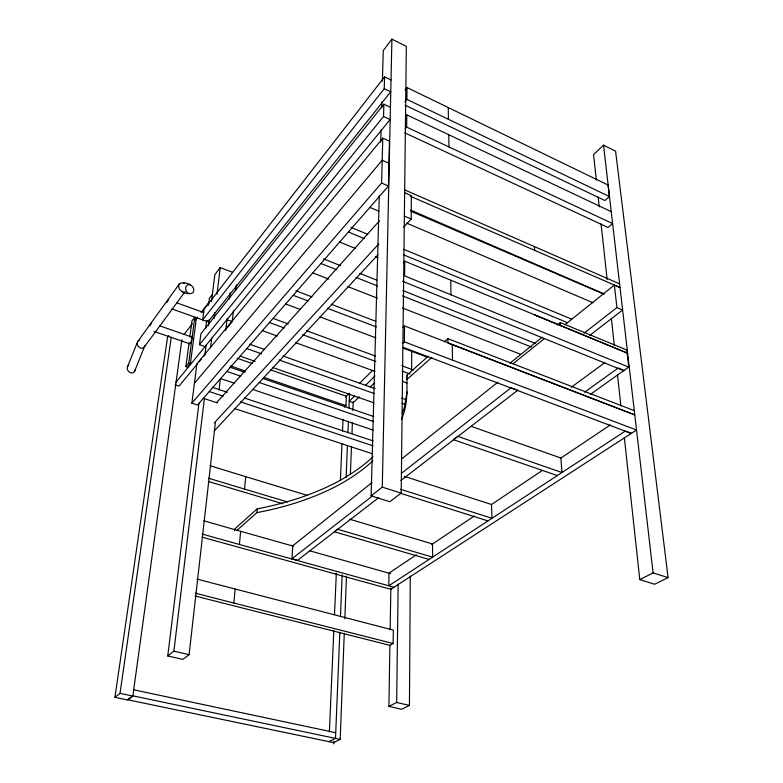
<?xml version="1.0" encoding="UTF-8"?>
<svg xmlns="http://www.w3.org/2000/svg" width="783" height="783" viewBox="0 0 783 783"><rect width="100%" height="100%" fill="white"/><g stroke="black" fill="none" stroke-linecap="round" stroke-linejoin="round"><path stroke-width="1.17" d="M403.715 227.07L411.202 219.015L411.369 195.701L404.625 192.735M196.964 579.087L393.32 630.119L393.125 643.499L389.885 645.349L388.926 706.393L401.63 709.281L409.45 705.414L410.282 576.063M411.613 369.84L411.731 351.538M401.385 419.571C407.698 405.682 407.16 390.228 406.788 375.331L428.232 356.187M627.124 353.025L404.772 261.199L404.615 275.9L628.759 367.1L626.811 350.011L560.276 322.567L560.511 325.601M404.899 101.761L406.876 99.363L407.003 87.559L608.107 185.062L609.438 196.582L604.946 200.546L405.105 105.196M402.824 343.248L404.351 341.838L404.517 325.963L634.788 414.912L447.954 343.091L447.886 338.647L634.289 410.644M405.31 128.666L406.651 127.091L406.778 114.847L611.239 211.674M388.926 706.393L396.668 702.478L398.146 584.157M379.295 195.779L371.113 495.884L389.856 501.707L401.19 493.124L406.328 46.354L391.911 39.15L383.249 50.601L382.417 81.099M390.169 629.493L390.844 587.994M344.266 633.369L340.184 739.367L333.607 742.617L333.578 743.85L333.685 741.403M388.476 186.051L389.445 141.204L382.77 138.151L196.876 363.889L191.874 403.176L197.531 405.017L388.476 186.051L381.605 183.026L382.77 138.151M371.113 495.884L382.28 487.153L391.911 39.15M383.543 116.471L390.13 119.545L204.96 346.595L199.499 344.686L383.543 116.471L383.856 104.198L390.384 107.281M384.57 76.861L204.001 309.344L202.65 319.934L384.257 88.685L384.57 76.861L390.981 79.954M380.753 142.095L381.086 129.9M381.683 107.937L381.85 101.839M344.833 618.756L346.468 576.112M350.412 473.774L351.45 446.966M351.968 433.567L352.389 422.605M352.859 410.419L353.182 401.894M339.832 632.273L335.506 738.389L328.958 741.648M340.478 616.417L342.161 574.947M346.135 477.376L347.427 445.664M347.975 432.245L348.425 421.274M348.973 407.855L349.57 393.223L345.557 396.971M344.354 407.131L345.949 405.643L346.35 396.227L270.546 369.87M329.389 731.88L333.812 630.511M334.507 614.635L336.328 573.117M340.38 480.292L341.985 443.658M342.514 431.443L343.052 419.228M378.678 497.665L297.54 560.315L291.932 558.768L292.803 545.771L371.984 482.602M189.085 342.817L185.894 366.62L187.548 367.178L190.396 363.684L196.416 317.732M237.024 530.287L256.922 512.63L257.255 508.823C284.356 503.655 310.968 495.443 335.564 482.808A301.905 165.242 10.2 0 0 372.972 456.832M393.125 643.499L233.853 603.047L235.164 589.09M287.625 501.962L244.55 489.091L245.715 476.661L209.971 465.689M404.351 341.838L636.53 430.004L393.976 587.23L239.412 544.479L240.645 531.314L203.707 520.783M234.499 530.835L234.675 528.975L257.255 508.823M226.825 328.126L232.228 321.578L233.403 310.91M235.614 290.747L236.27 284.816M198.931 403.421L167.748 655.958L182.831 659.384L189.094 654.657L215.354 422.771M219.064 389.993L220.297 379.06M225.798 330.504L227.168 318.358M229.37 298.94L230.055 292.862M167.748 655.958L173.895 651.162L204.383 398.694M210.549 347.711L211.713 338.002M214.062 318.583L214.796 312.515M216.999 294.3L220.219 267.6L232.394 272.23M204.921 354.856L206.125 345.146M208.523 325.718L209.276 319.65M211.508 301.572L214.816 274.725L220.219 267.6M205.655 328.498L206.673 320.355M208.552 305.272L209.433 298.225L212.399 294.388M199.499 344.686L200.888 333.783L383.856 104.198M185.894 366.62L188.732 363.116L194.801 317.154L192.001 320.776L189.848 336.984M168.825 335.662L167.503 337.404L114.925 697.33L127.649 699.982L132.836 696.048L181.891 339.793M114.925 697.33L120.014 693.356L171.262 337.356M407.082 391.901L404.273 407.826L402.237 413.218M179.434 283.818C175.5 290.875 187.998 295.945 193.01 292.636C196.964 285.452 184.543 280.588 179.434 283.818L137.612 341.721L127.658 366.464C125.358 370.662 132.229 375.889 134.705 371.054L144.982 345.372M134.705 371.054L135.009 370.036M137.612 341.721C135.704 345.42 140.891 350.53 144.141 347.212L185.131 291.609M144.141 347.212L144.689 346.37M127.658 366.464L128.96 364.966M184.152 334.38L192.315 323.868M195.28 320.041L197.512 317.174M201.221 312.388L209.384 301.866M175.686 382.633L205.567 345.998M405.046 89.967L407.003 87.559M197.531 363.674L179.033 386.117L175.128 384.835M199.078 361.805L201.388 358.996M203.697 356.187L205.244 354.317M405.447 116.432L406.778 114.847M194.399 383.318L382.192 160.27L388.975 163.304M191.874 403.176L381.605 183.026M216.607 402.628L379.393 220.904M214.336 422.908L378.747 243.953M214.209 430.993L377.954 254.788M403.323 262.687L404.772 261.199M359.818 383.053L372.639 370.339M354.386 396.208L349.238 401.258L353.162 402.619L359.436 396.834M365.544 385.265L374.988 375.997M624.335 437.54L639.789 579.616L654.686 584.245L668.075 577.629L615.575 151.168L603.527 145.149L593.553 154.594L596.323 180.09M403.01 327.392L404.517 325.963M370.202 386.929L374.685 382.799M444.313 341.828L447.886 338.647M406.749 379.657L431.825 357.4M138.16 340.879L139.814 339.881M509.919 363.234L542.218 337.15M557.418 324.867L560.266 322.567M512.934 363.87L544.332 338.608M564.905 324.72L614.381 285.051L620.019 287.527L410.351 196.2M401.552 459.014L497.91 382.153M291.932 558.768L372.669 495.756M401.503 473.245L511.064 387.732L517.759 390.247L400.886 480.508M584.157 333.078L616.916 307.582L614.381 285.051M589.746 335.398L622.622 310.029L616.916 307.582M571.277 387.262L604.809 362.656M584.539 392.224L618.188 368.03L624.051 370.388L590.284 394.466M628.759 367.1L623.699 370.672L402.472 281.234M416.419 554.765L389.004 573.127L388.789 585.801L625.235 431.13L631.284 433.4L403.216 347.368M431.658 544.567L474.302 516.007M491.567 504.448L542.345 470.456M560.628 458.221L610.388 424.895M393.996 587.299L390.844 589.315L201.916 537.109M639.789 579.616L653.091 572.892L668.075 577.629M256.922 512.63C284.072 507.492 310.724 499.329 335.378 486.732A302.659 164.733 10.1 0 0 372.874 460.874M333.607 742.617L127.6 699.748L132.787 695.823L340.184 739.367M120.014 693.356L132.836 696.048M133.619 689.794L335.741 732.692M182.038 291.433L183.105 291.687M173.895 651.162L189.094 654.657M396.668 702.478L409.45 705.414M190.338 284.855C184.514 282.937 184.181 292.304 189.114 293.468M389.885 645.349L195.026 595.99M195.358 593.181L233.853 603.047M202.2 534.065L239.412 544.479M240.645 531.314L293.39 546.191M309.794 550.831L390.658 573.645M429.094 559.434L334.204 531.716L337.444 529.21L432.598 557.144L432.539 543.979L349.698 519.217M282.839 503.753L208.307 481.467M208.552 478.227L244.55 489.091M245.715 476.661L307.484 495.424M382.28 487.153L401.19 493.124M400.279 493.221L487.975 520.91M400.563 489.267L491.988 518.287L491.499 504.497L404.312 476.328M203.384 398.312L217.302 402.873M234.704 408.589L372.718 453.876M209.286 391.549L223.214 396.159M240.626 401.933L372.953 445.791M212.203 387.262L227.246 392.283M244.609 398.067L373.09 440.907M220.591 378.571L234.46 383.259M252.948 389.503L373.119 430.102M226.825 371.436L240.704 376.173M259.212 382.486L373.726 421.577M188.732 363.116L190.396 363.684M230.437 365.915L245.461 371.083M263.94 377.435L345.949 405.643M229.693 367.09L244.688 372.238M263.147 378.571L373.863 416.595M557.32 475.555L453.328 439.664L457.673 436.317L561.959 472.521L560.892 458.035L471.19 426.344M237.239 358.291L252.175 363.478M154.212 331.483L189.506 343.727M159.732 325.845L191.571 336.984M240.146 356.157L255.141 361.384M272.445 367.423L373.961 402.854M246.762 348.572L261.698 353.838M278.924 359.916L374.294 393.555M401.865 403.284L405.31 404.498M249.581 344.158L264.556 349.472M282.986 356.011L375.116 388.701M401.601 398.107L406.211 399.741M171.82 308.874L208.033 321.862L390.727 91.777L384.257 88.685M262.383 330.651L277.309 336.054M295.68 342.7L374.9 371.357M402.462 381.331L407.052 382.995M227.021 319.699L232.228 321.578M176.704 302.806L203.844 312.593M269.45 322.547L284.317 327.989M302.62 334.684L375.83 361.482M402.139 371.103L410.145 374.039M273.365 318.495L288.261 323.976M306.603 330.729L375.39 356.05M401.757 365.749L413.218 369.968M285.638 303.98L300.506 309.559M319.944 316.861L375.957 337.894M403.392 348.2L427.401 357.214M293.204 295.308L308.013 300.936M327.382 308.306L376.378 326.922M295.896 290.767L311.879 296.874M331.287 304.293L375.811 321.314M312.779 272.856L328.684 279.091M347.995 286.656L377.523 298.225M402.521 308.013L520.646 354.308M320.932 263.509L336.788 269.802M356.04 277.436L377.553 285.981M402.472 295.866L531.569 347.084M323.536 258.889L340.556 265.682M359.837 273.375L376.858 280.167M402.951 290.581L535.68 343.541M339.656 242.045L355.443 248.485M375.732 256.775L377.993 257.695M627.163 352.996L534.926 315.069L539.144 316.812M348.415 231.993L364.232 238.541M403.783 254.906L567.626 322.704M350.921 227.315L367.814 234.352M403.862 249.346L571.688 319.17M369.86 207.397L378.835 211.234M406.876 223.214L593.083 302.776M603.439 293.948L410.899 211.244M404.351 216.079L411.202 219.015M410.664 210.108L604.261 293.997M404.801 189.936L619.607 283.847M406.651 127.091L612.619 223.576L608.029 227.491L404.791 132.846M406.876 99.363L609.438 196.582M183.261 283.035L184.279 283.563M603.527 145.149L653.091 572.892M598.173 197.091L599.23 206.81M601.08 223.811L607.158 279.668M611.386 318.534L614.293 345.244M617.464 374.391L620.899 405.966M534.407 246.665L534.662 250.423M406.788 375.331L406.827 377.7M448.767 134.911L448.962 147.096M452.241 344.559L452.505 360.288M448.248 107.741L448.444 119.496M450.724 280.343L450.959 294.927M191.267 337.13A3.553 0.949 -71 0 1 191.424 340.683A3.553 0.949 -71 0 1 189.124 343.326M150.091 325.748A3.602 0.842 -71.1 0 1 150.806 324.182M151.168 323.604A3.602 0.842 -71.1 0 1 151.501 323.222M208.219 320.355A3.661 0.998 -70.7 0 1 207.828 320.942M207.123 321.49A3.661 0.998 -70.7 0 1 206.653 320.599M166.789 302.718A3.709 0.891 -70.8 0 1 167.151 301.846M167.533 301.083A3.709 0.891 -70.8 0 1 168.785 299.948"/></g></svg>
